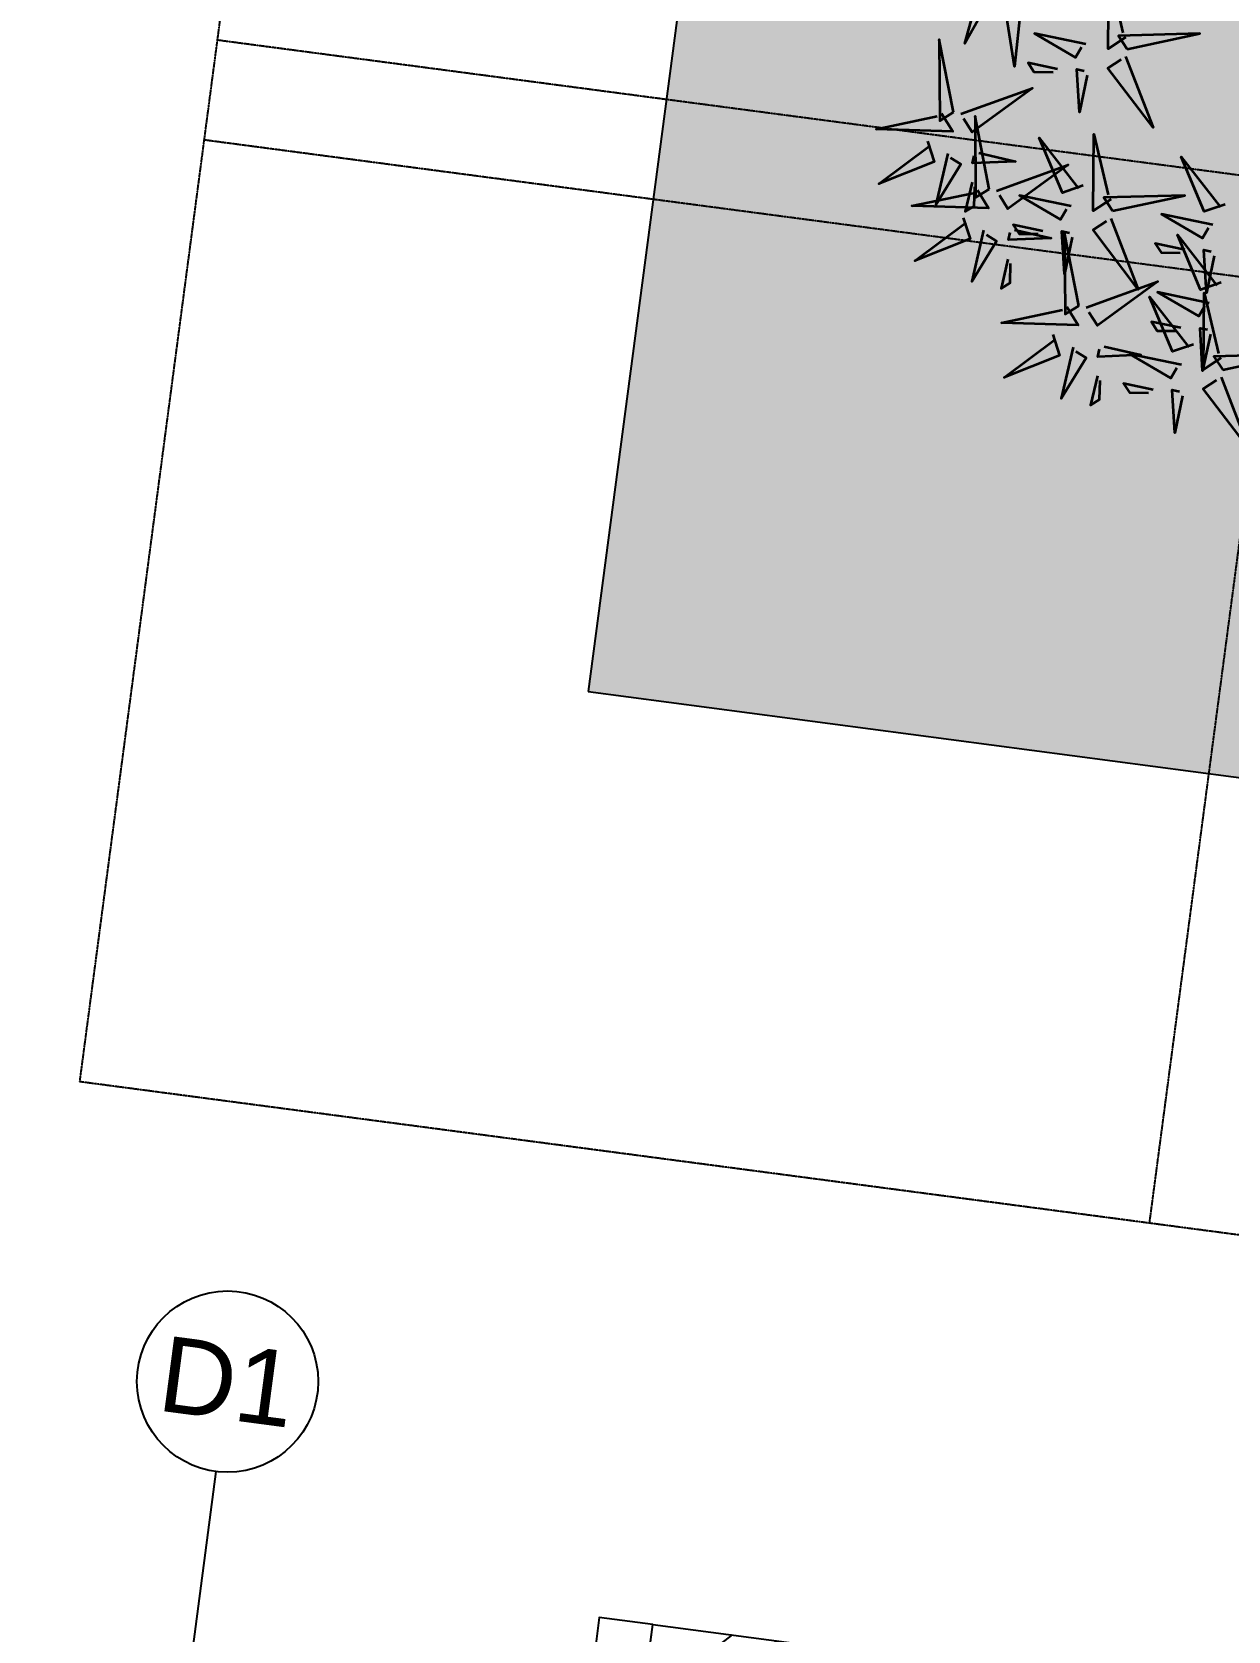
# Model space of a CAD drawing. Header units: millimetres. Extents: x -176651 to 424033, y -469666 to 486614.
# Drawn here: x 71264 to 72452, y 99207 to 100795 of the extents above; entities that cross this region are included whole.
import ezdxf
from ezdxf.enums import TextEntityAlignment as Align

# ---------------------------------------------------------------- set-up
doc = ezdxf.new("R2010")
doc.units = ezdxf.units.MM
doc.linetypes.add('1625_East Villa$0$DASHED', pattern=[0.75, 0.5, -0.25])
for name, color, linetype in [('1625_East Villa$0$ad-Door', 8, 'Continuous'), ('1625_East Villa$0$ad-Elevation 10', 8, 'Continuous'), ('1625_East Villa$0$ad-Furniture', 8, 'Continuous'), ('1625_East Villa$0$ad-Text Main_Door&window Label', 8, 'Continuous'), ('1625_East Villa$0$ad-Wall', 8, 'Continuous'), ('1625_East Villa$0$ad-Wall hatch', 8, 'Continuous')]:
    doc.layers.add(name, color=color, linetype=linetype)
doc.layers.add('1625_East Villa$0$ad-Landscape', color=8, linetype='Continuous', lineweight=35)
doc.styles.add('1625_East Villa$0$New Text Style', font='arial.ttf', dxfattribs={"height": 100})

# ---------------------------------------------------------------- blocks, each defined once
blk = doc.blocks.new('1625_East Villa$0$bamboo')
at = {"layer": '1625_East Villa$0$ad-Landscape', "color": 62}
for points in [[(-841.4, -403.5), (-875.3, -432.7), (-894.8, -272.8), (-848.7, -395.1)], [(-1158.7, -320.6), (-1114.9, -311.4), (-1174.8, -460.8), (-1156.4, -331.5)], [(-1114.4, -368.3), (-1068.3, -370), (-1064.9, -494.8), (-1103.4, -366)], [(-835.4, -427.8), (-688.8, -375.4), (-857.2, -402.4), (-835.4, -427.8)], [(-922.6, -429.1), (-1032.9, -420.9), (-940.7, -459.5), (-931.1, -436.4)], [(-1179.6, -607.1), (-1229, -459.4), (-1205.5, -628.4), (-1179.6, -607.1)], [(-836.6, -443.5), (-760.1, -583.9), (-870.5, -472.6), (-845, -450.8)], [(-974.6, -488.6), (-1037.7, -483.9), (-1023.1, -500.8), (-983.1, -495.9)], [(-911.6, -493.3), (-917.6, -572.1), (-934.7, -483.7), (-918.9, -484.8)], [(-1163.9, -608.6), (-1022, -535), (-1135.5, -643.1), (-1156.8, -617.2)], [(-1204, -612.6), (-1175.5, -647.1), (-1335.8, -663.4), (-1212.6, -619.7)], [(-1084.1, -757), (-1133.4, -609.4), (-1109.9, -778.4), (-1084.1, -757)], [(-889.6, -724), (-930.8, -744.6), (-993.8, -636.9), (-898.1, -731.2)], [(-827.8, -744.4), (-861.7, -773.6), (-881.2, -613.7), (-835.1, -736)], [(-589.2, -724), (-630.4, -744.6), (-693.5, -636.9), (-597.7, -731.2)], [(-1225.7, -674), (-1205.9, -715.6), (-1314.8, -776.5), (-1218.6, -682.6)], [(-1180, -694.3), (-1190.5, -804.4), (-1150.1, -713.1), (-1172.9, -702.9)], [(-1115.6, -684.7), (-1037, -692.3), (-1125.7, -707.5), (-1124.2, -691.8)], [(-1068.3, -758.6), (-926.4, -685), (-1039.9, -793.1), (-1061.2, -767.2)], [(-821.7, -768.6), (-675.1, -716.3), (-843.5, -743.3), (-821.7, -768.6)], [(-1108.4, -762.6), (-1079.9, -797.1), (-1240.2, -813.4), (-1117, -769.7)], [(-1121.6, -747.6), (-1127.7, -810.5), (-1110.4, -796.3), (-1114.5, -756.2)], [(-908.9, -770), (-1019.2, -761.8), (-927.1, -800.3), (-917.4, -777.3)], [(-608.6, -770), (-718.8, -761.8), (-626.7, -800.3), (-617.1, -777.3)], [(-822.9, -784.4), (-746.5, -924.8), (-856.8, -813.5), (-831.4, -791.7)], [(-575.6, -887.6), (-616.8, -908.3), (-679.8, -800.6), (-584, -894.9)], [(-1130.1, -824), (-1110.3, -865.6), (-1219.3, -926.5), (-1123, -832.6)], [(-1020.1, -834.7), (-941.4, -842.3), (-1030.2, -857.5), (-1028.7, -841.8)], [(-961, -829.5), (-1024, -824.8), (-1009.5, -841.7), (-969.5, -836.8)], [(-898, -834.2), (-904, -913), (-921, -824.6), (-905.3, -825.7)], [(-865.6, -975.2), (-915, -827.6), (-891.5, -996.5), (-865.6, -975.2)], [(-660.6, -829.5), (-723.6, -824.8), (-709.1, -841.7), (-669.1, -836.8)], [(-597.6, -834.2), (-603.6, -913), (-620.7, -824.6), (-604.9, -825.7)], [(-1084.5, -844.3), (-1095, -954.4), (-1054.5, -863.1), (-1077.3, -852.9)], [(-1026.1, -897.6), (-1032.1, -960.5), (-1014.9, -946.3), (-1019, -906.2)], [(-849.9, -976.7), (-708, -903.2), (-821.4, -1011.2), (-842.8, -985.4)], [(-616.5, -1023.9), (-657.7, -1044.6), (-720.8, -936.9), (-625, -1031.2)], [(-594.9, -933.7), (-705.2, -925.4), (-613.1, -964), (-603.4, -940.9)], [(-554.7, -1044.4), (-588.6, -1073.6), (-608.1, -913.7), (-562, -1036)], [(-889.9, -980.8), (-861.5, -1015.3), (-1021.7, -1031.5), (-898.6, -987.9)], [(-647, -993.1), (-710, -988.4), (-695.4, -1005.3), (-655.5, -1000.4)], [(-584, -997.8), (-590, -1076.6), (-607, -988.2), (-591.3, -989.4)], [(-548.6, -1068.6), (-402.1, -1016.3), (-570.5, -1043.2), (-548.6, -1068.6)], [(-911.7, -1042.2), (-891.9, -1083.8), (-1000.8, -1144.6), (-904.6, -1050.8)], [(-866, -1062.5), (-876.5, -1172.5), (-836.1, -1081.2), (-858.9, -1071.1)], [(-801.6, -1052.8), (-723, -1060.4), (-811.7, -1075.7), (-810.2, -1059.9)], [(-635.9, -1070), (-746.1, -1061.7), (-654, -1100.3), (-644.4, -1077.3)], [(-549.8, -1084.4), (-473.4, -1224.8), (-583.8, -1113.5), (-558.3, -1091.7)], [(-807.6, -1115.7), (-813.6, -1178.6), (-796.4, -1164.4), (-800.5, -1124.4)], [(-687.9, -1129.5), (-751, -1124.7), (-736.4, -1141.7), (-696.4, -1136.8)], [(-624.9, -1134.2), (-630.9, -1213), (-648, -1124.6), (-632.2, -1125.7)]]:
    blk.add_lwpolyline(points, dxfattribs=at)
blk = doc.blocks.new('1625_East Villa$0$zw$DAD3')
at = {"transparency": 33554610}
h = blk.add_hatch(dxfattribs=at)
h.set_pattern_fill('DOTS', color=35, scale=20, angle=360)
h.set_pattern_definition([(360, (-800139.518, 271344.397), (15.875, 31.75), [0, -31.75])])
h.paths.add_polyline_path([(450, -2530), (2915, -2530), (2915, -450), (450, -450)])
at = {"layer": '1625_East Villa$0$ad-Elevation 10', "linetype": '1625_East Villa$0$DASHED'}
blk.add_lwpolyline([(0, -2980), (3365, -2980), (3365, 0), (0, 0)], close=True, dxfattribs=at)
for points in [[(1071.7, 0), (1071.7, -2980)], [(0, -1936.7), (3365, -1936.7)], [(0, -2036.7), (3365, -2036.7)]]:
    blk.add_lwpolyline(points, dxfattribs=at)
at = {"layer": '1625_East Villa$0$ad-Elevation 10'}
blk.add_lwpolyline([(450, -2530), (2915, -2530), (2915, -450), (450, -450)], close=True, dxfattribs=at)
at = {"layer": '1625_East Villa$0$ad-Landscape', "linetype": 'Continuous', "xscale": 0.473259546584505, "yscale": 0.473259546584505, "zscale": 0.473259546584505, "rotation": 359.9999999999999}
blk.add_blockref('1625_East Villa$0$bamboo', (1292.6, -1624.9), dxfattribs=at)
blk = doc.blocks.new('1625_East Villa$0$zw$D46D')
at = {"layer": '1625_East Villa$0$ad-Furniture'}
blk.add_blockref('1625_East Villa$0$zw$DAD3', (3610, 8185), dxfattribs=at)
blk = doc.blocks.new('*U169')
for p, q in [((-25, -127.8), (-25, -94.4)), ((-8.3, -111.1), (-41.7, -111.1)), ((-811.3, -760.8), (-796.4, -775.7)), ((-746.2, -826), (-761.1, -811.1))]:
    blk.add_line(p, q)
for points in [[(-1150, -100), (-1150, -50), (-1128.6, -50), (-1128.6, -35.7), (-1128.6, 0), (-1200, 0), (-1200, -100)], [(-50, -100), (0, -100), (0, 0), (-71.4, 0), (-71.4, -35.7), (-71.4, -50), (-50, -50)], [(-50, -100), (-130.8, -180.8), (-166.2, -145.5), (-85.4, -64.6)], [(-130.8, -180.8), (-747, -797), (-782.4, -761.6), (-166.2, -145.5)], [(-827.8, -877.8), (-747, -797), (-782.4, -761.6), (-863.2, -842.5)]]:
    blk.add_lwpolyline(points, close=True)
for points in [[(-808.2, -787.5), (-835.7, -760), (-772.9, -697.2), (-765, -705), (-822, -773.7)], [(-772.8, -822.8), (-745.4, -850.3), (-682.5, -787.5), (-690.4, -779.7), (-759, -836.7)]]:
    blk.add_lwpolyline(points)
blk.add_circle((-25, -111.1), 11.1)
at = {"color": 8, "linetype": '1625_East Villa$0$DASHED', "lineweight": 0}
blk.add_arc((-93.1, -153.1), 1047.4, 178.1881, 271.8119, dxfattribs=at)
at = {"layer": '1625_East Villa$0$ad-Text Main_Door&window Label'}
blk.add_line((-600, 125), (-600, -230), dxfattribs=at)
blk.add_circle((-600.3, 245), 120, dxfattribs=at)
at = {"layer": '1625_East Villa$0$ad-Text Main_Door&window Label', "style": '1625_East Villa$0$New Text Style'}
blk.add_attdef('D1', text='', height=100, dxfattribs=at).set_placement((-585.4, 244.6), align=Align.MIDDLE_CENTER)
blk = doc.blocks.new('1625_East Villa$0$zw$42B5')
at = {"layer": '1625_East Villa$0$ad-Wall hatch', "transparency": 33554610}
h = blk.add_hatch(dxfattribs=at)
h.set_pattern_fill('ANSI32', color=256, scale=10)
h.set_pattern_definition([(45, (-1040635.14, 674820.02), (-67.351921, 67.351921), []), (45, (-1040590.24, 674820.02), (-67.351921, 67.351921), [])])
h.paths.add_polyline_path([(12120, 13620), (12120, 10220), (11890, 10220), (11890, 13390), (7240, 13390), (7240, 8645), (4245, 8645), (4245, 8875), (4445, 8875), (4445, 9370), (4560, 9370), (4560, 8760), (7010, 8760), (7010, 10500), (6360, 10500), (6360, 10615), (7010, 10615), (7010, 13390), (4560, 13390), (4560, 10615), (5560, 10615), (5560, 10500), (4445, 10500), (4445, 13390), (230, 13390), (230, 8875), (3345, 8875), (3345, 8645), (3060, 8645), (3060, 4745), (3345, 4745), (3345, 4515), (230, 4515), (230, 230), (4995, 230), (4995, 3130), (6060, 3130), (6060, 3015), (5110, 3015), (5110, 230), (8310, 230), (8310, 3015), (6860, 3015), (6860, 3130), (8310, 3130), (8310, 4630), (5110, 4630), (5110, 3930), (4995, 3930), (4995, 4515), (4245, 4515), (4245, 4745), (8540, 4745), (8540, 230), (9240, 230), (9240, 0), (0, 0), (0, 4745), (2830, 4745), (2830, 8645), (0, 8645), (0, 13620)])
at = {"layer": '1625_East Villa$0$ad-Wall'}
blk.add_lwpolyline([(4245, 4515), (4245, 4745), (8540, 4745)], dxfattribs=at)
at = {"layer": '1625_East Villa$0$ad-Door', "ltscale": 5}
ref = blk.add_blockref('*U169', (4245, 4745), dxfattribs=dict(at, xscale=0.7499999997027537, yscale=0.7499999997027537, zscale=0.7499999997027537))
ref.add_attrib('D1', 'D1', dxfattribs={"layer": '1625_East Villa$0$ad-Text Main_Door&window Label', "height": 75, "rotation": 1080, "style": '1625_East Villa$0$New Text Style'}).set_placement((3794.8, 4928.7), align=Align.MIDDLE_CENTER)
blk = doc.blocks.new('1625_East Villa')
at = {"layer": '1625_East Villa$0$ad-Furniture'}
blk.add_blockref('1625_East Villa$0$zw$D46D', (0, 0), dxfattribs=at)
at = {"layer": '1625_East Villa$0$ad-Wall'}
blk.add_blockref('1625_East Villa$0$zw$42B5', (0, 0), dxfattribs=at)
blk = doc.blocks.new("All Plot's Villa Plans")
at = {"ltscale": 5, "rotation": 352.4703876422526}
blk.add_blockref('1625_East Villa', (67049.9, 95065.9), dxfattribs=at)

msp = doc.modelspace()

# ---------------------------------------------------------------- block references
at = {"ltscale": 5}
msp.add_blockref("All Plot's Villa Plans", (0, 0), dxfattribs=at)

doc.saveas('drawing.dxf')
